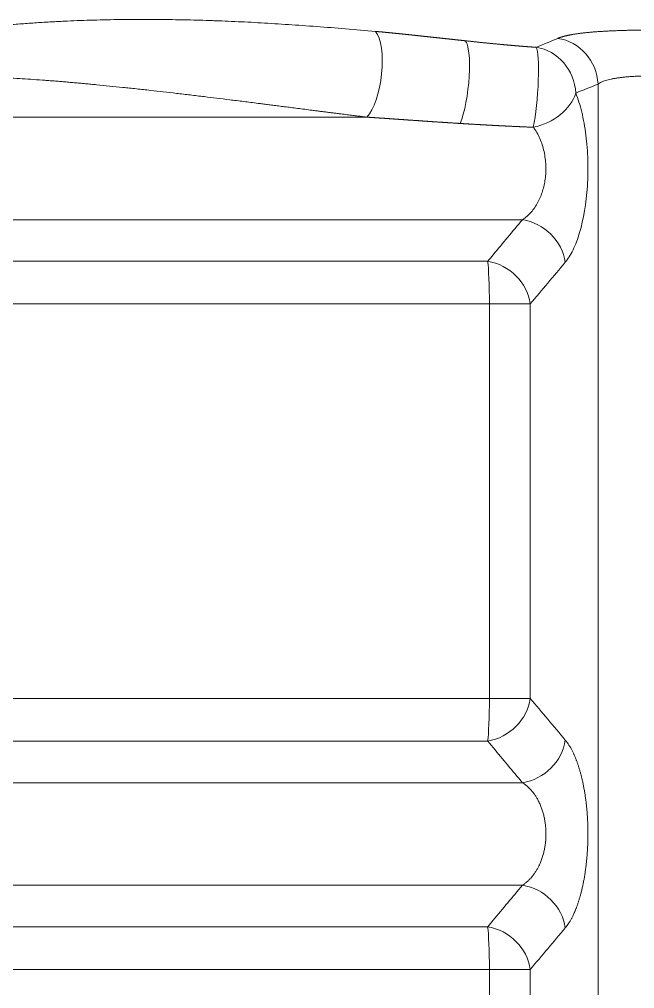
# Model space of a CAD drawing. Header units: millimetres. Extents: x 4664 to 8864, y -38 to 2932.
# Drawn here: x 7851.83 to 7869.08, y 1728.5 to 1755.65 of the extents above; entities that cross this region are included whole.
import ezdxf

# ---------------------------------------------------------------- set-up
doc = ezdxf.new("R2010")
doc.units = ezdxf.units.MM

msp = doc.modelspace()

# ---------------------------------------------------------------- linework, layer by layer
at = {"lineweight": 5}
for p, q in [((7868.051, 1724.447), (7868.051, 1753.84)), ((7861.57, 1752.914), (7809.648, 1752.914)), ((7865.931, 1750.041), (7837.403, 1750.041)), ((7864.958, 1748.876), (7844.146, 1748.876)), ((7844.773, 1747.682), (7866.152, 1747.682)), ((7865.007, 1747.682), (7865.007, 1736.626)), ((7866.152, 1736.626), (7866.152, 1747.682)), ((7844.773, 1736.626), (7866.152, 1736.626)), ((7844.146, 1735.431), (7864.958, 1735.431)), ((7865.931, 1734.266), (7837.403, 1734.266)), ((7865.931, 1731.393), (7809.648, 1731.393)), ((7864.958, 1730.228), (7812.983, 1730.228)), ((7812.571, 1729.033), (7866.152, 1729.033)), ((7865.007, 1729.033), (7865.007, 1727.335)), ((7866.152, 1727.335), (7866.152, 1729.033))]:
    msp.add_line(p, q, dxfattribs=at)
at = {"lineweight": 5, "extrusion": (0, 0, -1)}
for centre, major_axis, ratio, start_param, end_param in [((7861.514, 1754.109), (-0.16, -1.296), 0.35862, 3.471847, 5.83836), ((7864.132, 1753.784), (-0.148, -1.298), 0.217615, 3.320457, 5.62619), ((7866.824, 1753.84), (-0.494, 1.209), 0.930648, 0.494462, 1.934188), ((7866.199, 1753.59), (-0.095, -1.302), 0.121176, 3.317435, 5.530999), ((7866.199, 1753.59), (-0.477, 1.216), 0.931354, 0.497131, 1.920946), ((7866.199, 1753.59), (-1.212, -0.485), 0.714518, 3.652384, 4.960449), ((7849.398, 1788.775), (44.076, 0), 0.874816, 1.133821, 1.149419), ((7865.906, 1748.847), (-1, 0.84), 0.87029, 0.960013, 2.374005), ((7864.924, 1747.682), (0, -1.306), 0.063029, 3.557424, 4.712389), ((7864.924, 1747.682), (-0.997, 0.843), 0.871092, 0.962939, 2.371211), ((7864.924, 1736.626), (0, -1.306), 0.063029, 4.712389, 5.867354), ((7864.924, 1736.626), (-0.997, -0.843), 0.871092, 3.911974, 5.320246), ((7865.906, 1735.46), (-1, -0.84), 0.87029, 3.909181, 5.323172), ((7865.906, 1730.198), (-1, 0.84), 0.87029, 0.960013, 2.374005), ((7864.924, 1729.033), (0, -1.306), 0.063029, 3.557424, 4.712389), ((7864.924, 1729.033), (-0.997, 0.843), 0.871092, 0.962939, 2.371211)]:
    msp.add_ellipse(centre, major_axis=major_axis, ratio=ratio, start_param=start_param, end_param=end_param, dxfattribs=at)
at = {"lineweight": 5}
for points, degree, knots in [([(7861.816, 1755.317), (7861.532, 1755.342), (7861.252, 1755.366), (7860.702, 1755.411), (7860.431, 1755.433), (7859.898, 1755.473), (7859.635, 1755.491), (7859.248, 1755.517), (7859.119, 1755.525), (7858.864, 1755.541), (7858.738, 1755.548), (7858.361, 1755.57), (7858.114, 1755.582), (7857.75, 1755.599), (7857.629, 1755.604), (7857.45, 1755.611), (7857.39, 1755.613), (7857.272, 1755.618), (7857.213, 1755.62), (7856.919, 1755.63), (7856.689, 1755.636), (7856.348, 1755.643), (7856.235, 1755.645), (7856.067, 1755.648), (7855.983, 1755.649), (7855.887, 1755.65), (7855.838, 1755.65), (7855.814, 1755.651), (7855.802, 1755.651), (7855.796, 1755.651), (7855.793, 1755.651), (7855.792, 1755.651), (7855.791, 1755.651), (7855.79, 1755.651), (7855.79, 1755.651), (7855.79, 1755.651), (7855.79, 1755.651), (7855.79, 1755.651), (7855.79, 1755.651), (7855.651, 1755.652), (7855.377, 1755.654), (7854.974, 1755.653), (7854.58, 1755.649), (7854.323, 1755.644), (7853.943, 1755.635), (7853.695, 1755.627), (7853.332, 1755.613), (7853.213, 1755.608), (7853.036, 1755.6), (7852.948, 1755.595), (7852.846, 1755.59), (7852.796, 1755.587), (7852.77, 1755.586), (7852.758, 1755.585), (7852.752, 1755.585), (7852.748, 1755.585), (7852.747, 1755.585), (7852.746, 1755.585), (7852.746, 1755.585), (7852.745, 1755.585), (7852.745, 1755.585), (7852.745, 1755.585), (7852.745, 1755.585), (7852.745, 1755.585), (7852.601, 1755.576), (7852.315, 1755.559), (7851.895, 1755.529), (7851.483, 1755.495), (7851.081, 1755.457), (7850.688, 1755.416), (7850.305, 1755.372), (7849.931, 1755.325), (7849.689, 1755.291), (7849.569, 1755.274)], 3, [0, 0, 0, 0, 0.0625, 0.0625, 0.125, 0.125, 0.1875, 0.1875, 0.21875, 0.21875, 0.25, 0.25, 0.3125, 0.3125, 0.34375, 0.34375, 0.359375, 0.359375, 0.375, 0.375, 0.4375, 0.4375, 0.46875, 0.46875, 0.484375, 0.492188, 0.496094, 0.498047, 0.499023, 0.499512, 0.499756, 0.499878, 0.499939, 0.499969, 0.499985, 0.499992, 0.499996, 0.499996, 0.5, 0.5, 0.53125, 0.5625, 0.59375, 0.625, 0.625, 0.6875, 0.6875, 0.71875, 0.71875, 0.734375, 0.742188, 0.746094, 0.748047, 0.749023, 0.749512, 0.749756, 0.749878, 0.749939, 0.749969, 0.749985, 0.749992, 0.749996, 0.749996, 0.75, 0.75, 0.78125, 0.8125, 0.84375, 0.875, 0.90625, 0.9375, 0.96875, 1, 1, 1, 1]), ([(7864.327, 1755.055), (7864.321, 1755.056), (7864.309, 1755.057), (7864.29, 1755.059), (7864.272, 1755.061), (7864.254, 1755.063), (7864.235, 1755.065), (7864.217, 1755.067), (7864.198, 1755.069), (7864.18, 1755.071), (7864.162, 1755.073), (7864.143, 1755.074), (7864.125, 1755.076), (7864.107, 1755.078), (7864.088, 1755.08), (7864.07, 1755.082), (7864.052, 1755.084), (7864.034, 1755.086), (7864.016, 1755.088), (7863.997, 1755.09), (7863.979, 1755.092), (7863.961, 1755.094), (7863.943, 1755.096), (7863.925, 1755.098), (7863.907, 1755.1), (7863.889, 1755.102), (7863.871, 1755.104), (7863.853, 1755.105), (7863.835, 1755.107), (7863.817, 1755.109), (7863.799, 1755.111), (7863.781, 1755.113), (7863.763, 1755.115), (7863.745, 1755.117), (7863.727, 1755.119), (7863.709, 1755.121), (7863.691, 1755.123), (7863.673, 1755.125), (7863.655, 1755.127), (7863.638, 1755.129), (7863.62, 1755.131), (7863.602, 1755.133), (7863.584, 1755.134), (7863.567, 1755.136), (7863.549, 1755.138), (7863.531, 1755.14), (7863.513, 1755.142), (7863.496, 1755.144), (7863.478, 1755.146), (7863.46, 1755.148), (7863.443, 1755.15), (7863.425, 1755.152), (7863.408, 1755.154), (7863.39, 1755.156), (7863.372, 1755.157), (7863.355, 1755.159), (7863.337, 1755.161), (7863.32, 1755.163), (7863.302, 1755.165), (7863.285, 1755.167), (7863.268, 1755.169), (7863.25, 1755.171), (7863.233, 1755.173), (7863.215, 1755.174), (7863.198, 1755.176), (7863.181, 1755.178), (7863.163, 1755.18), (7863.146, 1755.182), (7863.129, 1755.184), (7863.111, 1755.186), (7863.094, 1755.188), (7863.077, 1755.189), (7863.06, 1755.191), (7863.042, 1755.193), (7863.025, 1755.195), (7863.008, 1755.197), (7862.991, 1755.199), (7862.974, 1755.201), (7862.957, 1755.202), (7862.94, 1755.204), (7862.922, 1755.206), (7862.905, 1755.208), (7862.888, 1755.21), (7862.871, 1755.212), (7862.854, 1755.213), (7862.837, 1755.215), (7862.82, 1755.217), (7862.803, 1755.219), (7862.786, 1755.221), (7862.769, 1755.222), (7862.753, 1755.224), (7862.736, 1755.226), (7862.719, 1755.228), (7862.702, 1755.23), (7862.685, 1755.231), (7862.668, 1755.233), (7862.651, 1755.235), (7862.635, 1755.237), (7862.618, 1755.238), (7862.601, 1755.24), (7862.584, 1755.242), (7862.568, 1755.244), (7862.551, 1755.245), (7862.534, 1755.247), (7862.518, 1755.249), (7862.501, 1755.25), (7862.484, 1755.252), (7862.468, 1755.254), (7862.451, 1755.256), (7862.434, 1755.257), (7862.418, 1755.259), (7862.401, 1755.261), (7862.385, 1755.262), (7862.368, 1755.264), (7862.352, 1755.266), (7862.335, 1755.267), (7862.319, 1755.269), (7862.302, 1755.271), (7862.286, 1755.272), (7862.269, 1755.274), (7862.253, 1755.275), (7862.237, 1755.277), (7862.22, 1755.279), (7862.204, 1755.28), (7862.188, 1755.282), (7862.171, 1755.284), (7862.155, 1755.285), (7862.139, 1755.287), (7862.122, 1755.288), (7862.106, 1755.29), (7862.09, 1755.291), (7862.074, 1755.293), (7862.057, 1755.294), (7862.041, 1755.296), (7862.025, 1755.298), (7862.009, 1755.299), (7861.993, 1755.301), (7861.977, 1755.302), (7861.961, 1755.304), (7861.944, 1755.305), (7861.928, 1755.306), (7861.912, 1755.308), (7861.896, 1755.309), (7861.88, 1755.311), (7861.864, 1755.312), (7861.848, 1755.314), (7861.832, 1755.315), (7861.822, 1755.316), (7861.816, 1755.317)], 3, [0, 0, 0, 0, 0.007138, 0.014272, 0.021401, 0.028526, 0.035646, 0.042762, 0.049873, 0.05698, 0.064082, 0.07118, 0.078274, 0.085363, 0.092448, 0.099529, 0.106605, 0.113677, 0.120744, 0.127807, 0.134866, 0.141921, 0.148971, 0.156017, 0.163058, 0.170096, 0.177129, 0.184158, 0.191182, 0.198203, 0.205219, 0.212231, 0.219239, 0.226242, 0.233242, 0.240237, 0.247228, 0.254215, 0.261198, 0.268177, 0.275151, 0.282122, 0.289088, 0.296051, 0.303009, 0.309963, 0.316913, 0.323859, 0.330801, 0.33774, 0.344674, 0.351604, 0.35853, 0.365452, 0.37237, 0.379284, 0.386195, 0.393101, 0.400003, 0.406902, 0.413796, 0.420687, 0.427574, 0.434457, 0.441336, 0.448212, 0.455083, 0.461951, 0.468815, 0.475675, 0.482531, 0.489383, 0.496232, 0.503077, 0.509918, 0.516756, 0.52359, 0.53042, 0.537246, 0.544069, 0.550888, 0.557703, 0.564515, 0.571323, 0.578127, 0.584928, 0.591725, 0.598519, 0.605309, 0.612095, 0.618878, 0.625658, 0.632433, 0.639206, 0.645974, 0.65274, 0.659501, 0.66626, 0.673015, 0.679766, 0.686514, 0.693258, 0.699999, 0.706737, 0.713471, 0.720202, 0.72693, 0.733654, 0.740375, 0.747092, 0.753806, 0.760517, 0.767225, 0.773929, 0.78063, 0.787328, 0.794022, 0.800713, 0.807401, 0.814086, 0.820767, 0.827446, 0.834121, 0.840793, 0.847462, 0.854127, 0.86079, 0.867449, 0.874105, 0.880759, 0.887409, 0.894056, 0.9007, 0.907341, 0.913978, 0.920613, 0.927245, 0.933874, 0.9405, 0.947123, 0.953743, 0.96036, 0.966974, 0.973585, 0.980193, 0.986798, 0.9934, 1, 1, 1, 1]), ([(7872.125, 1755.122), (7872.124, 1755.123), (7872.122, 1755.124), (7872.119, 1755.125), (7872.116, 1755.126), (7872.114, 1755.127), (7872.111, 1755.128), (7872.108, 1755.129), (7872.105, 1755.13), (7872.103, 1755.132), (7872.1, 1755.133), (7872.097, 1755.134), (7872.094, 1755.135), (7872.091, 1755.136), (7872.088, 1755.137), (7872.085, 1755.138), (7872.082, 1755.139), (7872.079, 1755.14), (7872.076, 1755.141), (7872.073, 1755.143), (7872.07, 1755.144), (7872.067, 1755.145), (7872.064, 1755.146), (7872.061, 1755.147), (7872.058, 1755.148), (7872.055, 1755.149), (7872.052, 1755.15), (7872.048, 1755.151), (7872.045, 1755.152), (7872.042, 1755.153), (7872.039, 1755.154), (7872.036, 1755.155), (7872.032, 1755.156), (7872.029, 1755.157), (7872.026, 1755.158), (7872.022, 1755.159), (7872.019, 1755.161), (7872.016, 1755.162), (7872.012, 1755.163), (7872.009, 1755.164), (7872.006, 1755.165), (7872.002, 1755.166), (7871.999, 1755.167), (7871.995, 1755.168), (7871.992, 1755.169), (7871.988, 1755.17), (7871.985, 1755.171), (7871.981, 1755.172), (7871.977, 1755.173), (7871.974, 1755.174), (7871.97, 1755.175), (7871.967, 1755.176), (7871.963, 1755.177), (7871.959, 1755.178), (7871.956, 1755.179), (7871.952, 1755.18), (7871.948, 1755.181), (7871.944, 1755.182), (7871.941, 1755.183), (7871.937, 1755.183), (7871.933, 1755.184), (7871.929, 1755.185), (7871.925, 1755.186), (7871.922, 1755.187), (7871.918, 1755.188), (7871.914, 1755.189), (7871.91, 1755.19), (7871.906, 1755.191), (7871.902, 1755.192), (7871.898, 1755.193), (7871.894, 1755.194), (7871.89, 1755.195), (7871.886, 1755.196), (7871.882, 1755.197), (7871.878, 1755.198), (7871.874, 1755.199), (7871.87, 1755.199), (7871.866, 1755.2), (7871.861, 1755.201), (7871.857, 1755.202), (7871.853, 1755.203), (7871.849, 1755.204), (7871.845, 1755.205), (7871.84, 1755.206), (7871.836, 1755.207), (7871.832, 1755.208), (7871.828, 1755.209), (7871.823, 1755.209), (7871.819, 1755.21), (7871.815, 1755.211), (7871.81, 1755.212), (7871.806, 1755.213), (7871.801, 1755.214), (7871.797, 1755.215), (7871.793, 1755.216), (7871.788, 1755.216), (7871.784, 1755.217), (7871.779, 1755.218), (7871.775, 1755.219), (7871.77, 1755.22), (7871.765, 1755.221), (7871.761, 1755.222), (7871.756, 1755.222), (7871.752, 1755.223), (7871.747, 1755.224), (7871.742, 1755.225), (7871.738, 1755.226), (7871.733, 1755.227), (7871.696, 1755.233), (7871.624, 1755.245), (7871.51, 1755.261), (7871.39, 1755.275), (7871.262, 1755.288), (7871.127, 1755.3), (7870.985, 1755.311), (7870.838, 1755.321), (7870.686, 1755.329), (7870.529, 1755.336), (7870.388, 1755.341), (7870.264, 1755.345), (7870.16, 1755.348), (7870.055, 1755.35), (7869.95, 1755.352), (7869.844, 1755.354), (7869.737, 1755.355), (7869.63, 1755.355), (7869.541, 1755.355), (7869.472, 1755.355), (7869.422, 1755.355), (7869.372, 1755.355), (7869.322, 1755.355), (7869.272, 1755.354), (7869.222, 1755.354), (7869.172, 1755.353), (7869.123, 1755.352), (7869.073, 1755.352), (7869.023, 1755.351), (7868.974, 1755.35), (7868.925, 1755.349), (7868.875, 1755.347), (7868.826, 1755.346), (7868.777, 1755.345), (7868.728, 1755.343), (7868.656, 1755.341), (7868.562, 1755.337), (7868.448, 1755.333), (7868.336, 1755.327), (7868.228, 1755.322), (7868.122, 1755.315), (7868.019, 1755.308), (7867.938, 1755.302), (7867.879, 1755.297), (7867.839, 1755.293), (7867.8, 1755.289), (7867.761, 1755.286), (7867.724, 1755.282), (7867.686, 1755.278), (7867.65, 1755.274), (7867.614, 1755.27), (7867.579, 1755.266), (7867.544, 1755.261), (7867.51, 1755.257), (7867.476, 1755.252), (7867.443, 1755.247), (7867.411, 1755.243), (7867.379, 1755.238), (7867.348, 1755.232), (7867.325, 1755.228), (7867.31, 1755.226), (7867.301, 1755.224), (7867.292, 1755.223), (7867.284, 1755.221), (7867.276, 1755.219), (7867.267, 1755.218), (7867.259, 1755.216), (7867.251, 1755.215), (7867.243, 1755.213), (7867.235, 1755.211), (7867.227, 1755.21), (7867.219, 1755.208), (7867.211, 1755.207), (7867.203, 1755.205), (7867.195, 1755.203), (7867.188, 1755.202), (7867.18, 1755.2), (7867.172, 1755.198), (7867.165, 1755.196), (7867.157, 1755.195), (7867.15, 1755.193), (7867.143, 1755.191), (7867.136, 1755.19), (7867.128, 1755.188), (7867.121, 1755.186), (7867.114, 1755.184), (7867.107, 1755.183), (7867.1, 1755.181), (7867.094, 1755.179), (7867.087, 1755.177), (7867.08, 1755.175), (7867.073, 1755.174), (7867.067, 1755.172), (7867.06, 1755.17), (7867.054, 1755.168), (7867.047, 1755.166), (7867.041, 1755.164), (7867.035, 1755.162), (7867.029, 1755.16), (7867.023, 1755.159), (7867.016, 1755.157), (7867.01, 1755.155), (7867.005, 1755.153), (7866.999, 1755.151), (7866.993, 1755.149), (7866.987, 1755.147), (7866.981, 1755.145), (7866.976, 1755.143), (7866.97, 1755.141), (7866.965, 1755.139), (7866.959, 1755.137), (7866.954, 1755.135), (7866.949, 1755.133), (7866.943, 1755.131), (7866.938, 1755.129), (7866.933, 1755.127), (7866.928, 1755.125), (7866.925, 1755.123), (7866.923, 1755.122)], 3, [0, 0, 0, 0, 0.001188, 0.002374, 0.003561, 0.004746, 0.005931, 0.007116, 0.0083, 0.009483, 0.010666, 0.011848, 0.01303, 0.014211, 0.015391, 0.016571, 0.017751, 0.01893, 0.020108, 0.021286, 0.022464, 0.023641, 0.024817, 0.025994, 0.027169, 0.028345, 0.029519, 0.030694, 0.031868, 0.033041, 0.034214, 0.035387, 0.03656, 0.037732, 0.038903, 0.040075, 0.041246, 0.042416, 0.043587, 0.044757, 0.045927, 0.047096, 0.048265, 0.049434, 0.050603, 0.051771, 0.052939, 0.054107, 0.055274, 0.056442, 0.057609, 0.058776, 0.059943, 0.061109, 0.062276, 0.063442, 0.064608, 0.065774, 0.06694, 0.068105, 0.069271, 0.070436, 0.071601, 0.072767, 0.073932, 0.075097, 0.076261, 0.077426, 0.078591, 0.079756, 0.080921, 0.082085, 0.08325, 0.084415, 0.085579, 0.086744, 0.087909, 0.089073, 0.090238, 0.091403, 0.092568, 0.093733, 0.094898, 0.096063, 0.097228, 0.098393, 0.099558, 0.100724, 0.101889, 0.103055, 0.104221, 0.105387, 0.106553, 0.107719, 0.108886, 0.110053, 0.111219, 0.112387, 0.113554, 0.114721, 0.115889, 0.117057, 0.118225, 0.119394, 0.120563, 0.121732, 0.122901, 0.124071, 0.125241, 0.150482, 0.175511, 0.20042, 0.225306, 0.250265, 0.275471, 0.300471, 0.32537, 0.35027, 0.375276, 0.391019, 0.406675, 0.422272, 0.437834, 0.45339, 0.468966, 0.484588, 0.500283, 0.507584, 0.514876, 0.522162, 0.529445, 0.536727, 0.544011, 0.5513, 0.558597, 0.565904, 0.573225, 0.580561, 0.587917, 0.595294, 0.602695, 0.610124, 0.617582, 0.625071, 0.643141, 0.661082, 0.678932, 0.696727, 0.714507, 0.732309, 0.750171, 0.757518, 0.764853, 0.772179, 0.779498, 0.786812, 0.794124, 0.801437, 0.808752, 0.816072, 0.8234, 0.830737, 0.838088, 0.845452, 0.852834, 0.860236, 0.867659, 0.875107, 0.877259, 0.87941, 0.88156, 0.883709, 0.885857, 0.888004, 0.890151, 0.892297, 0.894443, 0.896588, 0.898732, 0.900876, 0.90302, 0.905163, 0.907306, 0.909449, 0.911592, 0.913735, 0.915877, 0.91802, 0.920162, 0.922305, 0.924448, 0.926591, 0.928735, 0.930879, 0.933023, 0.935168, 0.937313, 0.939459, 0.941605, 0.943752, 0.9459, 0.948049, 0.950199, 0.952349, 0.9545, 0.956653, 0.958806, 0.960961, 0.963117, 0.965274, 0.967432, 0.969592, 0.971753, 0.973916, 0.97608, 0.978245, 0.980413, 0.982582, 0.984752, 0.986925, 0.989099, 0.991275, 0.993453, 0.995633, 0.997816, 1, 1, 1, 1]), ([(7866.32, 1754.87), (7866.314, 1754.871), (7866.301, 1754.872), (7866.281, 1754.873), (7866.262, 1754.875), (7866.242, 1754.876), (7866.223, 1754.877), (7866.204, 1754.879), (7866.184, 1754.88), (7866.165, 1754.882), (7866.146, 1754.883), (7866.126, 1754.885), (7866.107, 1754.886), (7866.088, 1754.888), (7866.069, 1754.889), (7866.05, 1754.891), (7866.031, 1754.892), (7866.011, 1754.894), (7865.992, 1754.895), (7865.973, 1754.897), (7865.954, 1754.898), (7865.935, 1754.9), (7865.916, 1754.901), (7865.897, 1754.903), (7865.878, 1754.904), (7865.859, 1754.906), (7865.84, 1754.907), (7865.821, 1754.909), (7865.802, 1754.91), (7865.784, 1754.912), (7865.765, 1754.914), (7865.746, 1754.915), (7865.727, 1754.917), (7865.708, 1754.918), (7865.69, 1754.92), (7865.671, 1754.922), (7865.652, 1754.923), (7865.634, 1754.925), (7865.615, 1754.926), (7865.596, 1754.928), (7865.578, 1754.93), (7865.559, 1754.931), (7865.54, 1754.933), (7865.522, 1754.935), (7865.503, 1754.936), (7865.485, 1754.938), (7865.466, 1754.94), (7865.448, 1754.941), (7865.429, 1754.943), (7865.411, 1754.945), (7865.393, 1754.946), (7865.374, 1754.948), (7865.356, 1754.95), (7865.338, 1754.951), (7865.312, 1754.954), (7865.28, 1754.957), (7865.241, 1754.96), (7865.202, 1754.964), (7865.163, 1754.968), (7865.124, 1754.972), (7865.085, 1754.975), (7865.047, 1754.979), (7865.008, 1754.983), (7864.97, 1754.987), (7864.931, 1754.991), (7864.893, 1754.995), (7864.855, 1754.998), (7864.816, 1755.002), (7864.778, 1755.006), (7864.74, 1755.01), (7864.702, 1755.014), (7864.665, 1755.018), (7864.627, 1755.022), (7864.589, 1755.026), (7864.551, 1755.03), (7864.514, 1755.035), (7864.476, 1755.039), (7864.439, 1755.043), (7864.402, 1755.047), (7864.365, 1755.051), (7864.34, 1755.054), (7864.327, 1755.055)], 3, [0, 0, 0, 0, 0.00967, 0.019331, 0.028983, 0.038625, 0.048257, 0.05788, 0.067493, 0.077097, 0.086691, 0.096276, 0.105852, 0.115418, 0.124974, 0.134521, 0.144059, 0.153587, 0.163106, 0.172615, 0.182115, 0.191606, 0.201087, 0.210559, 0.220021, 0.229474, 0.238918, 0.248352, 0.257777, 0.267193, 0.276599, 0.285996, 0.295383, 0.304762, 0.314131, 0.323491, 0.332841, 0.342182, 0.351514, 0.360837, 0.370151, 0.379455, 0.38875, 0.398036, 0.407312, 0.416579, 0.425838, 0.435087, 0.444326, 0.453557, 0.462778, 0.471991, 0.481194, 0.490388, 0.499573, 0.519215, 0.538825, 0.558402, 0.577948, 0.597461, 0.616943, 0.636393, 0.65581, 0.675197, 0.694551, 0.713874, 0.733166, 0.752426, 0.771655, 0.790853, 0.81002, 0.829156, 0.848261, 0.867335, 0.886379, 0.905391, 0.924374, 0.943326, 0.962247, 0.981139, 1, 1, 1, 1]), ([(7849.353, 1754.08), (7849.359, 1754.08), (7849.371, 1754.08), (7849.388, 1754.08), (7849.406, 1754.08), (7849.424, 1754.08), (7849.442, 1754.08), (7849.46, 1754.079), (7849.478, 1754.079), (7849.496, 1754.079), (7849.514, 1754.079), (7849.533, 1754.079), (7849.551, 1754.079), (7849.569, 1754.079), (7849.587, 1754.079), (7849.605, 1754.079), (7849.623, 1754.079), (7849.641, 1754.078), (7849.659, 1754.078), (7849.678, 1754.078), (7849.696, 1754.078), (7849.714, 1754.078), (7849.732, 1754.077), (7849.75, 1754.077), (7849.769, 1754.077), (7849.787, 1754.077), (7849.805, 1754.077), (7849.824, 1754.076), (7849.842, 1754.076), (7849.86, 1754.076), (7849.879, 1754.076), (7849.897, 1754.075), (7849.915, 1754.075), (7849.934, 1754.075), (7849.952, 1754.074), (7849.971, 1754.074), (7849.989, 1754.074), (7850.008, 1754.073), (7850.026, 1754.073), (7850.045, 1754.073), (7850.063, 1754.072), (7850.082, 1754.072), (7850.1, 1754.071), (7850.119, 1754.071), (7850.138, 1754.071), (7850.156, 1754.07), (7850.175, 1754.07), (7850.193, 1754.069), (7850.212, 1754.069), (7850.231, 1754.068), (7850.25, 1754.068), (7850.268, 1754.067), (7850.287, 1754.067), (7850.306, 1754.066), (7850.324, 1754.066), (7850.343, 1754.065), (7850.362, 1754.065), (7850.381, 1754.064), (7850.4, 1754.064), (7850.419, 1754.063), (7850.437, 1754.063), (7850.456, 1754.062), (7850.475, 1754.061), (7850.494, 1754.061), (7850.513, 1754.06), (7850.532, 1754.06), (7850.551, 1754.059), (7850.57, 1754.058), (7850.589, 1754.058), (7850.608, 1754.057), (7850.627, 1754.056), (7850.646, 1754.056), (7850.665, 1754.055), (7850.684, 1754.054), (7850.703, 1754.053), (7850.722, 1754.053), (7850.742, 1754.052), (7850.761, 1754.051), (7850.78, 1754.051), (7850.799, 1754.05), (7850.818, 1754.049), (7850.838, 1754.048), (7850.857, 1754.047), (7850.876, 1754.047), (7850.895, 1754.046), (7850.915, 1754.045), (7851.025, 1754.04), (7851.229, 1754.031), (7851.53, 1754.015), (7851.838, 1753.996), (7852.155, 1753.975), (7852.418, 1753.957), (7852.624, 1753.941), (7852.772, 1753.93), (7852.92, 1753.918), (7853.071, 1753.905), (7853.222, 1753.893), (7853.375, 1753.879), (7853.529, 1753.866), (7853.684, 1753.852), (7853.841, 1753.837), (7854.066, 1753.816), (7854.362, 1753.786), (7854.733, 1753.748), (7855.117, 1753.708), (7855.496, 1753.666), (7855.871, 1753.624), (7856.242, 1753.581), (7856.624, 1753.536), (7856.999, 1753.49), (7857.369, 1753.445), (7857.736, 1753.4), (7858.123, 1753.351), (7858.43, 1753.313), (7858.655, 1753.284), (7858.794, 1753.266), (7858.942, 1753.248), (7859.1, 1753.227), (7859.269, 1753.206), (7859.447, 1753.183), (7859.636, 1753.159), (7859.834, 1753.134), (7860.01, 1753.111), (7860.159, 1753.092), (7860.276, 1753.077), (7860.388, 1753.063), (7860.497, 1753.049), (7860.601, 1753.036), (7860.701, 1753.024), (7860.797, 1753.011), (7860.888, 1753), (7860.975, 1752.989), (7861.058, 1752.978), (7861.137, 1752.969), (7861.212, 1752.959), (7861.282, 1752.95), (7861.348, 1752.942), (7861.41, 1752.934), (7861.467, 1752.927), (7861.52, 1752.921), (7861.554, 1752.916), (7861.57, 1752.914)], 3, [0, 0, 0, 0, 0.001403, 0.002808, 0.004214, 0.005622, 0.007032, 0.008443, 0.009856, 0.01127, 0.012686, 0.014104, 0.015523, 0.016944, 0.018367, 0.019791, 0.021217, 0.022645, 0.024074, 0.025505, 0.026937, 0.028371, 0.029807, 0.031245, 0.032684, 0.034125, 0.035568, 0.037012, 0.038458, 0.039906, 0.041355, 0.042806, 0.044259, 0.045713, 0.047169, 0.048627, 0.050087, 0.051548, 0.053011, 0.054475, 0.055942, 0.05741, 0.05888, 0.060351, 0.061825, 0.0633, 0.064776, 0.066255, 0.067735, 0.069217, 0.0707, 0.072186, 0.073673, 0.075162, 0.076653, 0.078145, 0.079639, 0.081135, 0.082633, 0.084132, 0.085633, 0.087136, 0.088641, 0.090148, 0.091656, 0.093166, 0.094678, 0.096191, 0.097707, 0.099224, 0.100743, 0.102264, 0.103786, 0.105311, 0.106837, 0.108365, 0.109895, 0.111426, 0.11296, 0.114495, 0.116032, 0.117571, 0.119111, 0.120654, 0.122198, 0.123744, 0.125292, 0.148749, 0.172956, 0.197922, 0.223653, 0.250157, 0.262099, 0.274161, 0.286342, 0.298644, 0.311068, 0.323613, 0.33628, 0.34907, 0.361983, 0.37502, 0.40466, 0.43536, 0.467127, 0.499968, 0.529724, 0.560471, 0.592216, 0.624965, 0.653813, 0.684259, 0.716308, 0.749969, 0.760607, 0.772055, 0.784313, 0.797384, 0.811268, 0.825968, 0.841484, 0.857818, 0.874972, 0.884887, 0.894455, 0.903675, 0.912547, 0.92107, 0.929244, 0.937069, 0.944545, 0.95167, 0.958445, 0.96487, 0.970943, 0.976665, 0.982036, 0.987055, 0.991722, 0.996037, 1, 1, 1, 1]), ([(7868.051, 1753.84), (7868.077, 1753.859), (7868.108, 1753.877), (7868.161, 1753.902), (7868.2, 1753.918), (7868.265, 1753.941), (7868.338, 1753.961), (7868.418, 1753.98), (7868.505, 1753.997), (7868.598, 1754.012), (7868.698, 1754.026), (7868.803, 1754.037), (7868.914, 1754.047), (7869.029, 1754.055), (7869.148, 1754.062), (7869.271, 1754.066), (7869.354, 1754.068), (7869.417, 1754.069), (7869.449, 1754.069), (7869.486, 1754.069), (7869.504, 1754.069), (7869.514, 1754.069), (7869.518, 1754.069), (7869.521, 1754.069), (7869.522, 1754.069), (7869.522, 1754.069), (7869.523, 1754.069), (7869.523, 1754.069), (7869.523, 1754.069), (7869.523, 1754.069), (7869.523, 1754.069), (7869.523, 1754.069), (7869.523, 1754.069), (7869.523, 1754.069), (7869.524, 1754.069), (7869.524, 1754.069), (7869.524, 1754.069), (7869.524, 1754.069), (7869.524, 1754.069), (7869.525, 1754.069), (7869.527, 1754.069), (7869.532, 1754.069), (7869.541, 1754.069), (7869.56, 1754.069), (7869.597, 1754.069), (7869.629, 1754.069), (7869.692, 1754.068), (7869.775, 1754.066), (7869.898, 1754.062), (7870.017, 1754.055), (7870.133, 1754.047), (7870.244, 1754.038), (7870.349, 1754.026), (7870.449, 1754.012), (7870.543, 1753.997), (7870.63, 1753.98), (7870.71, 1753.961), (7870.782, 1753.941), (7870.848, 1753.918), (7870.886, 1753.902), (7870.94, 1753.877), (7870.971, 1753.859), (7870.997, 1753.84)], 3, [0, 0, 0, 0, 0.0625, 0.0625, 0.09375, 0.125, 0.15625, 0.1875, 0.21875, 0.25, 0.28125, 0.3125, 0.34375, 0.375, 0.40625, 0.4375, 0.46875, 0.46875, 0.484375, 0.492187, 0.496094, 0.498047, 0.499023, 0.499512, 0.499756, 0.499878, 0.499939, 0.499969, 0.499985, 0.499992, 0.499992, 0.5, 0.5, 0.500244, 0.500275, 0.500275, 0.500305, 0.500305, 0.500366, 0.500488, 0.500977, 0.501953, 0.503906, 0.507812, 0.515625, 0.53125, 0.53125, 0.5625, 0.59375, 0.625, 0.65625, 0.6875, 0.71875, 0.75, 0.78125, 0.8125, 0.84375, 0.875, 0.90625, 0.9375, 0.9375, 1, 1, 1, 1]), ([(7867.133, 1748.847), (7867.211, 1748.939), (7867.284, 1749.056), (7867.419, 1749.336), (7867.482, 1749.502), (7867.644, 1750.052), (7867.721, 1750.499), (7867.767, 1751.22), (7867.772, 1751.463), (7867.757, 1751.945), (7867.739, 1752.187), (7867.681, 1752.639), (7867.642, 1752.857), (7867.546, 1753.253), (7867.49, 1753.431), (7867.426, 1753.59)], 3, [0, 0, 0, 0, 0.125, 0.125, 0.25, 0.25, 0.5, 0.5, 0.625, 0.625, 0.75, 0.75, 0.875, 0.875, 1, 1, 1, 1]), ([(7861.57, 1752.914), (7861.578, 1752.914), (7861.592, 1752.913), (7861.614, 1752.912), (7861.636, 1752.91), (7861.658, 1752.909), (7861.68, 1752.907), (7861.701, 1752.906), (7861.723, 1752.904), (7861.745, 1752.903), (7861.767, 1752.901), (7861.789, 1752.9), (7861.811, 1752.898), (7861.833, 1752.897), (7861.855, 1752.895), (7861.876, 1752.894), (7861.898, 1752.892), (7861.92, 1752.891), (7861.942, 1752.889), (7861.964, 1752.888), (7861.986, 1752.886), (7862.008, 1752.885), (7862.03, 1752.883), (7862.052, 1752.882), (7862.074, 1752.88), (7862.095, 1752.879), (7862.117, 1752.877), (7862.139, 1752.876), (7862.161, 1752.874), (7862.183, 1752.873), (7862.205, 1752.871), (7862.227, 1752.87), (7862.249, 1752.868), (7862.271, 1752.867), (7862.293, 1752.865), (7862.315, 1752.863), (7862.337, 1752.862), (7862.359, 1752.86), (7862.381, 1752.859), (7862.402, 1752.857), (7862.424, 1752.856), (7862.446, 1752.854), (7862.468, 1752.853), (7862.49, 1752.851), (7862.512, 1752.85), (7862.534, 1752.848), (7862.556, 1752.847), (7862.578, 1752.845), (7862.6, 1752.844), (7862.622, 1752.842), (7862.644, 1752.841), (7862.666, 1752.839), (7862.688, 1752.837), (7862.71, 1752.836), (7862.732, 1752.834), (7862.754, 1752.833), (7862.776, 1752.831), (7862.798, 1752.83), (7862.82, 1752.828), (7862.842, 1752.827), (7862.864, 1752.825), (7862.886, 1752.824), (7862.908, 1752.822), (7862.93, 1752.821), (7862.952, 1752.819), (7862.974, 1752.818), (7862.996, 1752.816), (7863.018, 1752.815), (7863.04, 1752.813), (7863.062, 1752.812), (7863.084, 1752.81), (7863.106, 1752.808), (7863.128, 1752.807), (7863.15, 1752.805), (7863.172, 1752.804), (7863.194, 1752.802), (7863.216, 1752.801), (7863.238, 1752.799), (7863.26, 1752.798), (7863.282, 1752.796), (7863.304, 1752.795), (7863.326, 1752.793), (7863.348, 1752.792), (7863.37, 1752.79), (7863.392, 1752.789), (7863.414, 1752.787), (7863.436, 1752.786), (7863.458, 1752.784), (7863.48, 1752.783), (7863.503, 1752.782), (7863.525, 1752.78), (7863.547, 1752.779), (7863.569, 1752.777), (7863.591, 1752.776), (7863.613, 1752.774), (7863.635, 1752.773), (7863.657, 1752.771), (7863.679, 1752.77), (7863.701, 1752.768), (7863.723, 1752.767), (7863.745, 1752.765), (7863.767, 1752.764), (7863.789, 1752.763), (7863.811, 1752.761), (7863.833, 1752.76), (7863.856, 1752.758), (7863.878, 1752.757), (7863.9, 1752.755), (7863.922, 1752.754), (7863.944, 1752.752), (7863.966, 1752.751), (7863.988, 1752.75), (7864.01, 1752.748), (7864.032, 1752.747), (7864.054, 1752.745), (7864.076, 1752.744), (7864.098, 1752.743), (7864.121, 1752.741), (7864.143, 1752.74), (7864.165, 1752.738), (7864.179, 1752.737), (7864.187, 1752.737)], 3, [0, 0, 0, 0, 0.008443, 0.016885, 0.025326, 0.033767, 0.042207, 0.050647, 0.059085, 0.067523, 0.075961, 0.084397, 0.092833, 0.101269, 0.109703, 0.118137, 0.12657, 0.135003, 0.143435, 0.151866, 0.160297, 0.168726, 0.177156, 0.185584, 0.194012, 0.202439, 0.210865, 0.219291, 0.227716, 0.236141, 0.244564, 0.252987, 0.26141, 0.269832, 0.278253, 0.286673, 0.295093, 0.303512, 0.31193, 0.320348, 0.328765, 0.337181, 0.345597, 0.354012, 0.362426, 0.37084, 0.379253, 0.387665, 0.396077, 0.404488, 0.412898, 0.421308, 0.429717, 0.438125, 0.446533, 0.45494, 0.463346, 0.471752, 0.480157, 0.488561, 0.496965, 0.505368, 0.51377, 0.522172, 0.530573, 0.538973, 0.547373, 0.555772, 0.56417, 0.572568, 0.580965, 0.589362, 0.597758, 0.606153, 0.614547, 0.622941, 0.631334, 0.639727, 0.648119, 0.65651, 0.664901, 0.673291, 0.68168, 0.690068, 0.698457, 0.706844, 0.715231, 0.723617, 0.732002, 0.740387, 0.748771, 0.757155, 0.765537, 0.77392, 0.782301, 0.790682, 0.799062, 0.807442, 0.815821, 0.8242, 0.832577, 0.840954, 0.849331, 0.857707, 0.866082, 0.874457, 0.882831, 0.891204, 0.899577, 0.907949, 0.91632, 0.924691, 0.933061, 0.941431, 0.9498, 0.958168, 0.966536, 0.974903, 0.983269, 0.991635, 1, 1, 1, 1]), ([(7864.187, 1752.737), (7864.194, 1752.737), (7864.21, 1752.736), (7864.233, 1752.734), (7864.256, 1752.733), (7864.279, 1752.731), (7864.302, 1752.73), (7864.325, 1752.728), (7864.349, 1752.727), (7864.372, 1752.726), (7864.395, 1752.724), (7864.418, 1752.723), (7864.442, 1752.721), (7864.465, 1752.72), (7864.488, 1752.719), (7864.512, 1752.717), (7864.535, 1752.716), (7864.559, 1752.714), (7864.582, 1752.713), (7864.606, 1752.712), (7864.629, 1752.71), (7864.653, 1752.709), (7864.676, 1752.708), (7864.7, 1752.706), (7864.723, 1752.705), (7864.747, 1752.704), (7864.771, 1752.702), (7864.794, 1752.701), (7864.818, 1752.7), (7864.842, 1752.698), (7864.866, 1752.697), (7864.889, 1752.696), (7864.913, 1752.694), (7864.937, 1752.693), (7864.961, 1752.692), (7864.985, 1752.69), (7865.009, 1752.689), (7865.033, 1752.688), (7865.057, 1752.686), (7865.081, 1752.685), (7865.105, 1752.684), (7865.129, 1752.683), (7865.153, 1752.681), (7865.177, 1752.68), (7865.201, 1752.679), (7865.225, 1752.678), (7865.249, 1752.676), (7865.274, 1752.675), (7865.298, 1752.674), (7865.322, 1752.673), (7865.346, 1752.671), (7865.371, 1752.67), (7865.395, 1752.669), (7865.419, 1752.668), (7865.444, 1752.667), (7865.468, 1752.665), (7865.493, 1752.664), (7865.517, 1752.663), (7865.542, 1752.662), (7865.566, 1752.661), (7865.591, 1752.659), (7865.615, 1752.658), (7865.64, 1752.657), (7865.664, 1752.656), (7865.689, 1752.655), (7865.714, 1752.654), (7865.738, 1752.652), (7865.763, 1752.651), (7865.788, 1752.65), (7865.813, 1752.649), (7865.837, 1752.648), (7865.862, 1752.647), (7865.887, 1752.646), (7865.912, 1752.645), (7865.937, 1752.644), (7865.962, 1752.643), (7865.987, 1752.641), (7866.012, 1752.64), (7866.037, 1752.639), (7866.062, 1752.638), (7866.087, 1752.637), (7866.112, 1752.636), (7866.137, 1752.635), (7866.162, 1752.634), (7866.187, 1752.633), (7866.212, 1752.632), (7866.229, 1752.631), (7866.238, 1752.631)], 3, [0, 0, 0, 0, 0.011294, 0.0226, 0.033916, 0.045244, 0.056583, 0.067933, 0.079294, 0.090667, 0.10205, 0.113445, 0.12485, 0.136267, 0.147695, 0.159135, 0.170585, 0.182047, 0.19352, 0.205003, 0.216499, 0.228005, 0.239522, 0.251051, 0.262591, 0.274142, 0.285704, 0.297278, 0.308862, 0.320458, 0.332065, 0.343683, 0.355313, 0.366953, 0.378605, 0.390268, 0.401942, 0.413628, 0.425325, 0.437033, 0.448752, 0.460482, 0.472224, 0.483977, 0.495741, 0.507516, 0.519302, 0.5311, 0.542909, 0.554729, 0.566561, 0.578404, 0.590258, 0.602123, 0.613999, 0.625887, 0.637786, 0.649696, 0.661618, 0.673551, 0.685495, 0.69745, 0.709417, 0.721394, 0.733384, 0.745384, 0.757396, 0.769419, 0.781453, 0.793498, 0.805555, 0.817623, 0.829703, 0.841793, 0.853895, 0.866008, 0.878133, 0.890269, 0.902416, 0.914574, 0.926744, 0.938925, 0.951117, 0.963321, 0.975536, 0.987762, 1, 1, 1, 1]), ([(7866.238, 1752.631), (7866.274, 1752.584), (7866.307, 1752.533), (7866.368, 1752.428), (7866.396, 1752.372), (7866.446, 1752.257), (7866.468, 1752.197), (7866.507, 1752.075), (7866.524, 1752.012), (7866.552, 1751.885), (7866.563, 1751.82), (7866.58, 1751.691), (7866.585, 1751.625), (7866.591, 1751.495), (7866.591, 1751.43), (7866.586, 1751.334), (7866.584, 1751.302), (7866.58, 1751.254), (7866.577, 1751.23), (7866.574, 1751.203), (7866.572, 1751.189), (7866.571, 1751.182), (7866.571, 1751.179), (7866.571, 1751.177), (7866.571, 1751.176), (7866.571, 1751.176), (7866.571, 1751.176), (7866.571, 1751.176), (7866.571, 1751.176), (7866.571, 1751.176), (7866.563, 1751.12), (7866.553, 1751.064), (7866.528, 1750.954), (7866.513, 1750.898), (7866.479, 1750.789), (7866.459, 1750.735), (7866.415, 1750.63), (7866.391, 1750.578), (7866.337, 1750.478), (7866.308, 1750.429), (7866.245, 1750.337), (7866.212, 1750.293), (7866.139, 1750.21), (7866.101, 1750.172), (7866.02, 1750.101), (7865.977, 1750.069), (7865.931, 1750.041)], 3, [0, 0, 0, 0, 0.0625, 0.0625, 0.125, 0.125, 0.1875, 0.1875, 0.25, 0.25, 0.3125, 0.3125, 0.375, 0.375, 0.4375, 0.4375, 0.46875, 0.46875, 0.484375, 0.492187, 0.496094, 0.498047, 0.499023, 0.499512, 0.499756, 0.499878, 0.499939, 0.499969, 0.499969, 0.5, 0.5, 0.5625, 0.5625, 0.625, 0.625, 0.6875, 0.6875, 0.75, 0.75, 0.8125, 0.8125, 0.875, 0.875, 0.9375, 0.9375, 1, 1, 1, 1]), ([(7865.931, 1750.041), (7865.657, 1749.713), (7865.384, 1749.385), (7865.059, 1748.997), (7865.008, 1748.937), (7864.958, 1748.876)], 3, [0, 0, 0, 0, 0.843933, 0.843933, 1, 1, 1, 1]), ([(7864.958, 1735.431), (7865.232, 1735.104), (7865.506, 1734.777), (7865.83, 1734.387), (7865.881, 1734.327), (7865.931, 1734.266)], 3, [0, 0, 0, 0, 0.843933, 0.843933, 1, 1, 1, 1]), ([(7867.133, 1730.198), (7867.271, 1730.362), (7867.444, 1730.752), (7867.546, 1731.06), (7867.632, 1731.405), (7867.698, 1731.788), (7867.744, 1732.197), (7867.768, 1732.62), (7867.768, 1733.044), (7867.744, 1733.469), (7867.699, 1733.872), (7867.631, 1734.255), (7867.546, 1734.6), (7867.444, 1734.907), (7867.27, 1735.297), (7867.133, 1735.46)], 2, [0, 0, 0, 0.125, 0.1875, 0.25, 0.3125, 0.375, 0.4375, 0.5, 0.5625, 0.625, 0.6875, 0.75, 0.8125, 0.875, 1, 1, 1]), ([(7865.931, 1734.266), (7865.957, 1734.25), (7865.981, 1734.233), (7866.029, 1734.198), (7866.052, 1734.179), (7866.096, 1734.14), (7866.139, 1734.098), (7866.199, 1734.032), (7866.255, 1733.961), (7866.305, 1733.887), (7866.336, 1733.835), (7866.358, 1733.796), (7866.369, 1733.777), (7866.381, 1733.754), (7866.387, 1733.742), (7866.389, 1733.736), (7866.391, 1733.733), (7866.392, 1733.732), (7866.392, 1733.731), (7866.392, 1733.731), (7866.392, 1733.731), (7866.392, 1733.731), (7866.392, 1733.731), (7866.392, 1733.731), (7866.392, 1733.73), (7866.409, 1733.697), (7866.44, 1733.628), (7866.48, 1733.521), (7866.514, 1733.41), (7866.542, 1733.296), (7866.564, 1733.181), (7866.58, 1733.064), (7866.586, 1732.985), (7866.589, 1732.926), (7866.59, 1732.897), (7866.591, 1732.863), (7866.591, 1732.846), (7866.591, 1732.837), (7866.591, 1732.834), (7866.591, 1732.831), (7866.591, 1732.83), (7866.591, 1732.751), (7866.587, 1732.672), (7866.574, 1732.555), (7866.564, 1732.478), (7866.542, 1732.362), (7866.514, 1732.249), (7866.48, 1732.138), (7866.453, 1732.067), (7866.432, 1732.014), (7866.421, 1731.988), (7866.407, 1731.958), (7866.4, 1731.944), (7866.396, 1731.936), (7866.395, 1731.933), (7866.394, 1731.931), (7866.393, 1731.93), (7866.393, 1731.929), (7866.393, 1731.929), (7866.393, 1731.929), (7866.393, 1731.929), (7866.393, 1731.929), (7866.393, 1731.929), (7866.38, 1731.902), (7866.352, 1731.85), (7866.306, 1731.773), (7866.255, 1731.698), (7866.199, 1731.627), (7866.139, 1731.561), (7866.096, 1731.519), (7866.052, 1731.48), (7866.029, 1731.461), (7865.981, 1731.425), (7865.957, 1731.408), (7865.931, 1731.393)], 3, [0, 0, 0, 0, 0.03125, 0.03125, 0.0625, 0.0625, 0.09375, 0.125, 0.15625, 0.1875, 0.21875, 0.21875, 0.234375, 0.242188, 0.246094, 0.248047, 0.249023, 0.249512, 0.249756, 0.249878, 0.249939, 0.249969, 0.249985, 0.249985, 0.25, 0.25, 0.28125, 0.3125, 0.34375, 0.375, 0.40625, 0.4375, 0.46875, 0.46875, 0.484375, 0.492188, 0.496094, 0.498047, 0.499023, 0.499023, 0.5, 0.5, 0.5625, 0.5625, 0.59375, 0.625, 0.65625, 0.6875, 0.71875, 0.71875, 0.734375, 0.742188, 0.746094, 0.748047, 0.749023, 0.749512, 0.749756, 0.749878, 0.749939, 0.749969, 0.749985, 0.749985, 0.75, 0.75, 0.78125, 0.8125, 0.84375, 0.875, 0.90625, 0.9375, 0.9375, 0.96875, 0.96875, 1, 1, 1, 1]), ([(7865.931, 1731.393), (7865.657, 1731.064), (7865.384, 1730.736), (7865.059, 1730.349), (7865.008, 1730.288), (7864.958, 1730.228)], 3, [0, 0, 0, 0, 0.843933, 0.843933, 1, 1, 1, 1])]:
    msp.add_open_spline(points, degree=degree, knots=knots, dxfattribs=at)
for points in [[(7866.923, 1755.122), (7866.722, 1755.037), (7866.521, 1754.953), (7866.32, 1754.87)], [(7866.152, 1747.682), (7866.479, 1748.069), (7866.806, 1748.457), (7867.133, 1748.847)], [(7867.133, 1735.46), (7866.806, 1735.85), (7866.479, 1736.238), (7866.152, 1736.626)], [(7866.152, 1729.033), (7866.479, 1729.42), (7866.806, 1729.809), (7867.133, 1730.198)]]:
    msp.add_open_spline(points, degree=3, dxfattribs=at)

doc.saveas('drawing.dxf')
